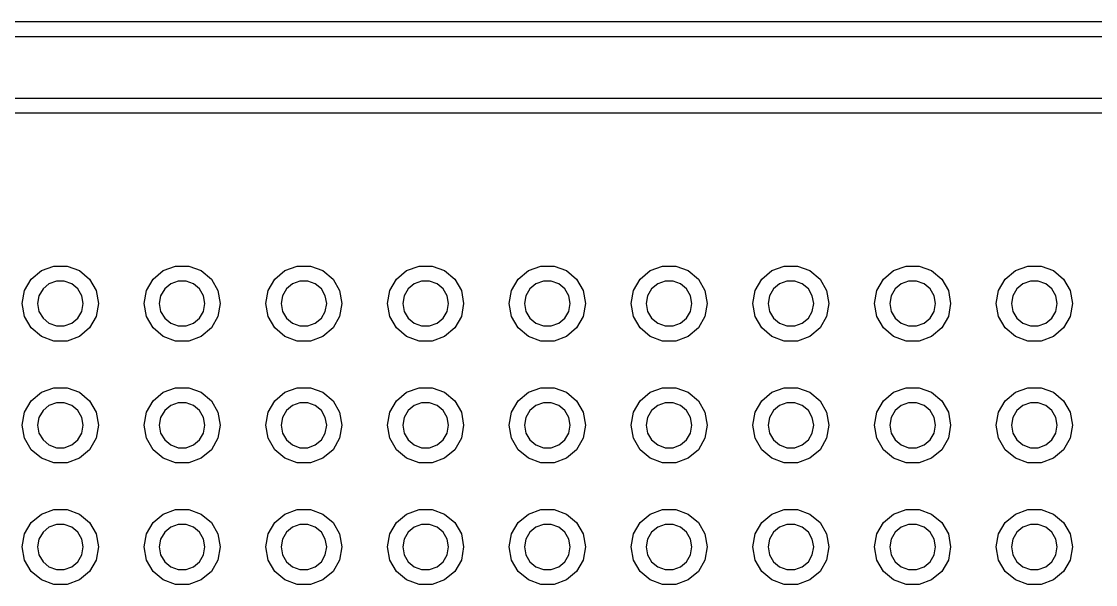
# Model space of a CAD drawing. Extents: x 105.1 to 166.9, y -128.1 to -71.6.
# Drawn here: x 123.52 to 130.57, y -111.27 to -107.57 of the extents above; entities that cross this region are included whole.
import ezdxf

# ---------------------------------------------------------------- set-up
doc = ezdxf.new("R2010")
doc.units = 0
doc.header["$MEASUREMENT"] = 0
doc.layers.add('BLACK', color=7, linetype='CONTINUOUS')

msp = doc.modelspace()

# ---------------------------------------------------------------- linework, layer by layer
at = {"layer": 'Black'}
for p, q in [((121.523, -107.568), (134.823, -107.568)), ((134.773, -107.668), (121.573, -107.668)), ((121.573, -108.071), (134.773, -108.071)), ((134.403, -108.171), (121.573, -108.171)), ((123.648, -109.205), (123.73, -109.175)), ((123.73, -109.175), (123.817, -109.175)), ((123.817, -109.175), (123.898, -109.205)), ((124.448, -109.205), (124.53, -109.175)), ((124.53, -109.175), (124.617, -109.175)), ((124.617, -109.175), (124.698, -109.205)), ((125.248, -109.205), (125.33, -109.175)), ((125.33, -109.175), (125.417, -109.175)), ((125.417, -109.175), (125.498, -109.205)), ((126.048, -109.205), (126.13, -109.175)), ((126.13, -109.175), (126.217, -109.175)), ((126.217, -109.175), (126.298, -109.205)), ((126.848, -109.205), (126.93, -109.175)), ((126.93, -109.175), (127.017, -109.175)), ((127.017, -109.175), (127.098, -109.205)), ((127.648, -109.205), (127.73, -109.175)), ((127.73, -109.175), (127.817, -109.175)), ((127.817, -109.175), (127.898, -109.205)), ((128.448, -109.205), (128.53, -109.175)), ((128.53, -109.175), (128.617, -109.175)), ((128.617, -109.175), (128.698, -109.205)), ((129.248, -109.205), (129.33, -109.175)), ((129.33, -109.175), (129.417, -109.175)), ((129.417, -109.175), (129.498, -109.205)), ((130.048, -109.205), (130.13, -109.175)), ((130.13, -109.175), (130.217, -109.175)), ((130.217, -109.175), (130.298, -109.205)), ((123.582, -109.261), (123.648, -109.205)), ((123.898, -109.205), (123.965, -109.261)), ((124.382, -109.261), (124.448, -109.205)), ((124.698, -109.205), (124.765, -109.261)), ((125.182, -109.261), (125.248, -109.205)), ((125.498, -109.205), (125.565, -109.261)), ((125.982, -109.261), (126.048, -109.205)), ((126.298, -109.205), (126.365, -109.261)), ((126.782, -109.261), (126.848, -109.205)), ((127.098, -109.205), (127.165, -109.261)), ((127.582, -109.261), (127.648, -109.205)), ((127.898, -109.205), (127.965, -109.261)), ((128.382, -109.261), (128.448, -109.205)), ((128.698, -109.205), (128.765, -109.261)), ((129.182, -109.261), (129.248, -109.205)), ((129.498, -109.205), (129.565, -109.261)), ((129.982, -109.261), (130.048, -109.205)), ((130.298, -109.205), (130.365, -109.261)), ((123.538, -109.336), (123.582, -109.261)), ((123.698, -109.292), (123.659, -109.325)), ((123.747, -109.274), (123.698, -109.292)), ((123.799, -109.274), (123.747, -109.274)), ((123.848, -109.292), (123.799, -109.274)), ((123.888, -109.325), (123.848, -109.292)), ((123.965, -109.261), (124.008, -109.336)), ((124.338, -109.336), (124.382, -109.261)), ((124.498, -109.292), (124.459, -109.325)), ((124.547, -109.274), (124.498, -109.292)), ((124.599, -109.274), (124.547, -109.274)), ((124.648, -109.292), (124.599, -109.274)), ((124.688, -109.325), (124.648, -109.292)), ((124.765, -109.261), (124.808, -109.336)), ((125.138, -109.336), (125.182, -109.261)), ((125.298, -109.292), (125.258, -109.325)), ((125.347, -109.274), (125.298, -109.292)), ((125.399, -109.274), (125.347, -109.274)), ((125.448, -109.292), (125.399, -109.274)), ((125.488, -109.325), (125.448, -109.292)), ((125.565, -109.261), (125.608, -109.336)), ((125.938, -109.336), (125.982, -109.261)), ((126.098, -109.292), (126.058, -109.325)), ((126.147, -109.274), (126.098, -109.292)), ((126.199, -109.274), (126.147, -109.274)), ((126.248, -109.292), (126.199, -109.274)), ((126.288, -109.325), (126.248, -109.292)), ((126.365, -109.261), (126.408, -109.336)), ((126.738, -109.336), (126.782, -109.261)), ((126.898, -109.292), (126.858, -109.325)), ((126.947, -109.274), (126.898, -109.292)), ((126.999, -109.274), (126.947, -109.274)), ((127.048, -109.292), (126.999, -109.274)), ((127.088, -109.325), (127.048, -109.292)), ((127.165, -109.261), (127.208, -109.336)), ((127.538, -109.336), (127.582, -109.261)), ((127.698, -109.292), (127.658, -109.325)), ((127.747, -109.274), (127.698, -109.292)), ((127.799, -109.274), (127.747, -109.274)), ((127.848, -109.292), (127.799, -109.274)), ((127.888, -109.325), (127.848, -109.292)), ((127.965, -109.261), (128.008, -109.336)), ((128.338, -109.336), (128.382, -109.261)), ((128.498, -109.292), (128.458, -109.325)), ((128.547, -109.274), (128.498, -109.292)), ((128.599, -109.274), (128.547, -109.274)), ((128.648, -109.292), (128.599, -109.274)), ((128.688, -109.325), (128.648, -109.292)), ((128.765, -109.261), (128.808, -109.336)), ((129.138, -109.336), (129.182, -109.261)), ((129.298, -109.292), (129.258, -109.325)), ((129.347, -109.274), (129.298, -109.292)), ((129.399, -109.274), (129.347, -109.274)), ((129.448, -109.292), (129.399, -109.274)), ((129.488, -109.325), (129.448, -109.292)), ((129.565, -109.261), (129.608, -109.336)), ((129.938, -109.336), (129.982, -109.261)), ((130.098, -109.292), (130.058, -109.325)), ((130.147, -109.274), (130.098, -109.292)), ((130.199, -109.274), (130.147, -109.274)), ((130.248, -109.292), (130.199, -109.274)), ((130.288, -109.325), (130.248, -109.292)), ((130.365, -109.261), (130.408, -109.336)), ((123.523, -109.421), (123.538, -109.336)), ((123.632, -109.37), (123.623, -109.421)), ((123.659, -109.325), (123.632, -109.37)), ((123.914, -109.37), (123.888, -109.325)), ((123.923, -109.421), (123.914, -109.37)), ((124.008, -109.336), (124.023, -109.421)), ((124.323, -109.421), (124.338, -109.336)), ((124.432, -109.37), (124.423, -109.421)), ((124.459, -109.325), (124.432, -109.37)), ((124.714, -109.37), (124.688, -109.325)), ((124.723, -109.421), (124.714, -109.37)), ((124.808, -109.336), (124.823, -109.421)), ((125.123, -109.421), (125.138, -109.336)), ((125.232, -109.37), (125.223, -109.421)), ((125.258, -109.325), (125.232, -109.37)), ((125.514, -109.37), (125.488, -109.325)), ((125.523, -109.421), (125.514, -109.37)), ((125.608, -109.336), (125.623, -109.421)), ((125.923, -109.421), (125.938, -109.336)), ((126.032, -109.37), (126.023, -109.421)), ((126.058, -109.325), (126.032, -109.37)), ((126.314, -109.37), (126.288, -109.325)), ((126.323, -109.421), (126.314, -109.37)), ((126.408, -109.336), (126.423, -109.421)), ((126.723, -109.421), (126.738, -109.336)), ((126.832, -109.37), (126.823, -109.421)), ((126.858, -109.325), (126.832, -109.37)), ((127.114, -109.37), (127.088, -109.325)), ((127.123, -109.421), (127.114, -109.37)), ((127.208, -109.336), (127.223, -109.421)), ((127.523, -109.421), (127.538, -109.336)), ((127.632, -109.37), (127.623, -109.421)), ((127.658, -109.325), (127.632, -109.37)), ((127.914, -109.37), (127.888, -109.325)), ((127.923, -109.421), (127.914, -109.37)), ((128.008, -109.336), (128.023, -109.421)), ((128.323, -109.421), (128.338, -109.336)), ((128.432, -109.37), (128.423, -109.421)), ((128.458, -109.325), (128.432, -109.37)), ((128.714, -109.37), (128.688, -109.325)), ((128.723, -109.421), (128.714, -109.37)), ((128.808, -109.336), (128.823, -109.421)), ((129.123, -109.421), (129.138, -109.336)), ((129.232, -109.37), (129.223, -109.421)), ((129.258, -109.325), (129.232, -109.37)), ((129.514, -109.37), (129.488, -109.325)), ((129.523, -109.421), (129.514, -109.37)), ((129.608, -109.336), (129.623, -109.421)), ((129.923, -109.421), (129.938, -109.336)), ((130.032, -109.37), (130.023, -109.421)), ((130.058, -109.325), (130.032, -109.37)), ((130.314, -109.37), (130.288, -109.325)), ((130.323, -109.421), (130.314, -109.37)), ((130.408, -109.336), (130.423, -109.421)), ((123.538, -109.507), (123.523, -109.421)), ((123.623, -109.421), (123.632, -109.473)), ((123.914, -109.473), (123.923, -109.421)), ((124.023, -109.421), (124.008, -109.507)), ((124.338, -109.507), (124.323, -109.421)), ((124.423, -109.421), (124.432, -109.473)), ((124.714, -109.473), (124.723, -109.421)), ((124.823, -109.421), (124.808, -109.507)), ((125.138, -109.507), (125.123, -109.421)), ((125.223, -109.421), (125.232, -109.473)), ((125.514, -109.473), (125.523, -109.421)), ((125.623, -109.421), (125.608, -109.507)), ((125.938, -109.507), (125.923, -109.421)), ((126.023, -109.421), (126.032, -109.473)), ((126.314, -109.473), (126.323, -109.421)), ((126.423, -109.421), (126.408, -109.507)), ((126.738, -109.507), (126.723, -109.421)), ((126.823, -109.421), (126.832, -109.473)), ((127.114, -109.473), (127.123, -109.421)), ((127.223, -109.421), (127.208, -109.507)), ((127.538, -109.507), (127.523, -109.421)), ((127.623, -109.421), (127.632, -109.473)), ((127.914, -109.473), (127.923, -109.421)), ((128.023, -109.421), (128.008, -109.507)), ((128.338, -109.507), (128.323, -109.421)), ((128.423, -109.421), (128.432, -109.473)), ((128.714, -109.473), (128.723, -109.421)), ((128.823, -109.421), (128.808, -109.507)), ((129.138, -109.507), (129.123, -109.421)), ((129.223, -109.421), (129.232, -109.473)), ((129.514, -109.473), (129.523, -109.421)), ((129.623, -109.421), (129.608, -109.507)), ((129.938, -109.507), (129.923, -109.421)), ((130.023, -109.421), (130.032, -109.473)), ((130.314, -109.473), (130.323, -109.421)), ((130.423, -109.421), (130.408, -109.507)), ((123.582, -109.582), (123.538, -109.507)), ((123.632, -109.473), (123.659, -109.518)), ((123.659, -109.518), (123.698, -109.551)), ((123.848, -109.551), (123.888, -109.518)), ((123.888, -109.518), (123.914, -109.473)), ((124.008, -109.507), (123.965, -109.582)), ((124.382, -109.582), (124.338, -109.507)), ((124.432, -109.473), (124.459, -109.518)), ((124.459, -109.518), (124.498, -109.551)), ((124.648, -109.551), (124.688, -109.518)), ((124.688, -109.518), (124.714, -109.473)), ((124.808, -109.507), (124.765, -109.582)), ((125.182, -109.582), (125.138, -109.507)), ((125.232, -109.473), (125.258, -109.518)), ((125.258, -109.518), (125.298, -109.551)), ((125.448, -109.551), (125.488, -109.518)), ((125.488, -109.518), (125.514, -109.473)), ((125.608, -109.507), (125.565, -109.582)), ((125.982, -109.582), (125.938, -109.507)), ((126.032, -109.473), (126.058, -109.518)), ((126.058, -109.518), (126.098, -109.551)), ((126.248, -109.551), (126.288, -109.518)), ((126.288, -109.518), (126.314, -109.473)), ((126.408, -109.507), (126.365, -109.582)), ((126.782, -109.582), (126.738, -109.507)), ((126.832, -109.473), (126.858, -109.518)), ((126.858, -109.518), (126.898, -109.551)), ((127.048, -109.551), (127.088, -109.518)), ((127.088, -109.518), (127.114, -109.473)), ((127.208, -109.507), (127.165, -109.582)), ((127.582, -109.582), (127.538, -109.507)), ((127.632, -109.473), (127.658, -109.518)), ((127.658, -109.518), (127.698, -109.551)), ((127.848, -109.551), (127.888, -109.518)), ((127.888, -109.518), (127.914, -109.473)), ((128.008, -109.507), (127.965, -109.582)), ((128.382, -109.582), (128.338, -109.507)), ((128.432, -109.473), (128.458, -109.518)), ((128.458, -109.518), (128.498, -109.551)), ((128.648, -109.551), (128.688, -109.518)), ((128.688, -109.518), (128.714, -109.473)), ((128.808, -109.507), (128.765, -109.582)), ((129.182, -109.582), (129.138, -109.507)), ((129.232, -109.473), (129.258, -109.518)), ((129.258, -109.518), (129.298, -109.551)), ((129.448, -109.551), (129.488, -109.518)), ((129.488, -109.518), (129.514, -109.473)), ((129.608, -109.507), (129.565, -109.582)), ((129.982, -109.582), (129.938, -109.507)), ((130.032, -109.473), (130.058, -109.518)), ((130.058, -109.518), (130.098, -109.551)), ((130.248, -109.551), (130.288, -109.518)), ((130.288, -109.518), (130.314, -109.473)), ((130.408, -109.507), (130.365, -109.582)), ((123.648, -109.638), (123.582, -109.582)), ((123.698, -109.551), (123.747, -109.569)), ((123.747, -109.569), (123.799, -109.569)), ((123.799, -109.569), (123.848, -109.551)), ((123.965, -109.582), (123.898, -109.638)), ((124.448, -109.638), (124.382, -109.582)), ((124.498, -109.551), (124.547, -109.569)), ((124.547, -109.569), (124.599, -109.569)), ((124.599, -109.569), (124.648, -109.551)), ((124.765, -109.582), (124.698, -109.638)), ((125.248, -109.638), (125.182, -109.582)), ((125.298, -109.551), (125.347, -109.569)), ((125.347, -109.569), (125.399, -109.569)), ((125.399, -109.569), (125.448, -109.551)), ((125.565, -109.582), (125.498, -109.638)), ((126.048, -109.638), (125.982, -109.582)), ((126.098, -109.551), (126.147, -109.569)), ((126.147, -109.569), (126.199, -109.569)), ((126.199, -109.569), (126.248, -109.551)), ((126.365, -109.582), (126.298, -109.638)), ((126.848, -109.638), (126.782, -109.582)), ((126.898, -109.551), (126.947, -109.569)), ((126.947, -109.569), (126.999, -109.569)), ((126.999, -109.569), (127.048, -109.551)), ((127.165, -109.582), (127.098, -109.638)), ((127.648, -109.638), (127.582, -109.582)), ((127.698, -109.551), (127.747, -109.569)), ((127.747, -109.569), (127.799, -109.569)), ((127.799, -109.569), (127.848, -109.551)), ((127.965, -109.582), (127.898, -109.638)), ((128.448, -109.638), (128.382, -109.582)), ((128.498, -109.551), (128.547, -109.569)), ((128.547, -109.569), (128.599, -109.569)), ((128.599, -109.569), (128.648, -109.551)), ((128.765, -109.582), (128.698, -109.638)), ((129.248, -109.638), (129.182, -109.582)), ((129.298, -109.551), (129.347, -109.569)), ((129.347, -109.569), (129.399, -109.569)), ((129.399, -109.569), (129.448, -109.551)), ((129.565, -109.582), (129.498, -109.638)), ((130.048, -109.638), (129.982, -109.582)), ((130.098, -109.551), (130.147, -109.569)), ((130.147, -109.569), (130.199, -109.569)), ((130.199, -109.569), (130.248, -109.551)), ((130.365, -109.582), (130.298, -109.638)), ((123.73, -109.668), (123.648, -109.638)), ((123.817, -109.668), (123.73, -109.668)), ((123.898, -109.638), (123.817, -109.668)), ((124.53, -109.668), (124.448, -109.638)), ((124.617, -109.668), (124.53, -109.668)), ((124.698, -109.638), (124.617, -109.668)), ((125.33, -109.668), (125.248, -109.638)), ((125.417, -109.668), (125.33, -109.668)), ((125.498, -109.638), (125.417, -109.668)), ((126.13, -109.668), (126.048, -109.638)), ((126.217, -109.668), (126.13, -109.668)), ((126.298, -109.638), (126.217, -109.668)), ((126.93, -109.668), (126.848, -109.638)), ((127.017, -109.668), (126.93, -109.668)), ((127.098, -109.638), (127.017, -109.668)), ((127.73, -109.668), (127.648, -109.638)), ((127.817, -109.668), (127.73, -109.668)), ((127.898, -109.638), (127.817, -109.668)), ((128.53, -109.668), (128.448, -109.638)), ((128.617, -109.668), (128.53, -109.668)), ((128.698, -109.638), (128.617, -109.668)), ((129.33, -109.668), (129.248, -109.638)), ((129.417, -109.668), (129.33, -109.668)), ((129.498, -109.638), (129.417, -109.668)), ((130.13, -109.668), (130.048, -109.638)), ((130.217, -109.668), (130.13, -109.668)), ((130.298, -109.638), (130.217, -109.668)), ((123.582, -110.061), (123.648, -110.005)), ((123.648, -110.005), (123.73, -109.975)), ((123.73, -109.975), (123.817, -109.975)), ((123.817, -109.975), (123.898, -110.005)), ((123.898, -110.005), (123.965, -110.061)), ((124.382, -110.061), (124.448, -110.005)), ((124.448, -110.005), (124.53, -109.975)), ((124.53, -109.975), (124.617, -109.975)), ((124.617, -109.975), (124.698, -110.005)), ((124.698, -110.005), (124.765, -110.061)), ((125.182, -110.061), (125.248, -110.005)), ((125.248, -110.005), (125.33, -109.975)), ((125.33, -109.975), (125.417, -109.975)), ((125.417, -109.975), (125.498, -110.005)), ((125.498, -110.005), (125.565, -110.061)), ((125.982, -110.061), (126.048, -110.005)), ((126.048, -110.005), (126.13, -109.975)), ((126.13, -109.975), (126.217, -109.975)), ((126.217, -109.975), (126.298, -110.005)), ((126.298, -110.005), (126.365, -110.061)), ((126.782, -110.061), (126.848, -110.005)), ((126.848, -110.005), (126.93, -109.975)), ((126.93, -109.975), (127.017, -109.975)), ((127.017, -109.975), (127.098, -110.005)), ((127.098, -110.005), (127.165, -110.061)), ((127.582, -110.061), (127.648, -110.005)), ((127.648, -110.005), (127.73, -109.975)), ((127.73, -109.975), (127.817, -109.975)), ((127.817, -109.975), (127.898, -110.005)), ((127.898, -110.005), (127.965, -110.061)), ((128.382, -110.061), (128.448, -110.005)), ((128.448, -110.005), (128.53, -109.975)), ((128.53, -109.975), (128.617, -109.975)), ((128.617, -109.975), (128.698, -110.005)), ((128.698, -110.005), (128.765, -110.061)), ((129.182, -110.061), (129.248, -110.005)), ((129.248, -110.005), (129.33, -109.975)), ((129.33, -109.975), (129.417, -109.975)), ((129.417, -109.975), (129.498, -110.005)), ((129.498, -110.005), (129.565, -110.061)), ((129.982, -110.061), (130.048, -110.005)), ((130.048, -110.005), (130.13, -109.975)), ((130.13, -109.975), (130.217, -109.975)), ((130.217, -109.975), (130.298, -110.005)), ((130.298, -110.005), (130.365, -110.061)), ((123.538, -110.136), (123.582, -110.061)), ((123.698, -110.092), (123.659, -110.125)), ((123.747, -110.074), (123.698, -110.092)), ((123.799, -110.074), (123.747, -110.074)), ((123.848, -110.092), (123.799, -110.074)), ((123.888, -110.125), (123.848, -110.092)), ((123.965, -110.061), (124.008, -110.136)), ((124.338, -110.136), (124.382, -110.061)), ((124.498, -110.092), (124.459, -110.125)), ((124.547, -110.074), (124.498, -110.092)), ((124.599, -110.074), (124.547, -110.074)), ((124.648, -110.092), (124.599, -110.074)), ((124.688, -110.125), (124.648, -110.092)), ((124.765, -110.061), (124.808, -110.136)), ((125.138, -110.136), (125.182, -110.061)), ((125.298, -110.092), (125.258, -110.125)), ((125.347, -110.074), (125.298, -110.092)), ((125.399, -110.074), (125.347, -110.074)), ((125.448, -110.092), (125.399, -110.074)), ((125.488, -110.125), (125.448, -110.092)), ((125.565, -110.061), (125.608, -110.136)), ((125.938, -110.136), (125.982, -110.061)), ((126.098, -110.092), (126.058, -110.125)), ((126.147, -110.074), (126.098, -110.092)), ((126.199, -110.074), (126.147, -110.074)), ((126.248, -110.092), (126.199, -110.074)), ((126.288, -110.125), (126.248, -110.092)), ((126.365, -110.061), (126.408, -110.136)), ((126.738, -110.136), (126.782, -110.061)), ((126.898, -110.092), (126.858, -110.125)), ((126.947, -110.074), (126.898, -110.092)), ((126.999, -110.074), (126.947, -110.074)), ((127.048, -110.092), (126.999, -110.074)), ((127.088, -110.125), (127.048, -110.092)), ((127.165, -110.061), (127.208, -110.136)), ((127.538, -110.136), (127.582, -110.061)), ((127.698, -110.092), (127.658, -110.125)), ((127.747, -110.074), (127.698, -110.092)), ((127.799, -110.074), (127.747, -110.074)), ((127.848, -110.092), (127.799, -110.074)), ((127.888, -110.125), (127.848, -110.092)), ((127.965, -110.061), (128.008, -110.136)), ((128.338, -110.136), (128.382, -110.061)), ((128.498, -110.092), (128.458, -110.125)), ((128.547, -110.074), (128.498, -110.092)), ((128.599, -110.074), (128.547, -110.074)), ((128.648, -110.092), (128.599, -110.074)), ((128.688, -110.125), (128.648, -110.092)), ((128.765, -110.061), (128.808, -110.136)), ((129.138, -110.136), (129.182, -110.061)), ((129.298, -110.092), (129.258, -110.125)), ((129.347, -110.074), (129.298, -110.092)), ((129.399, -110.074), (129.347, -110.074)), ((129.448, -110.092), (129.399, -110.074)), ((129.488, -110.125), (129.448, -110.092)), ((129.565, -110.061), (129.608, -110.136)), ((129.938, -110.136), (129.982, -110.061)), ((130.098, -110.092), (130.058, -110.125)), ((130.147, -110.074), (130.098, -110.092)), ((130.199, -110.074), (130.147, -110.074)), ((130.248, -110.092), (130.199, -110.074)), ((130.288, -110.125), (130.248, -110.092)), ((130.365, -110.061), (130.408, -110.136)), ((123.523, -110.221), (123.538, -110.136)), ((123.659, -110.125), (123.632, -110.17)), ((123.914, -110.17), (123.888, -110.125)), ((124.008, -110.136), (124.023, -110.221)), ((124.323, -110.221), (124.338, -110.136)), ((124.459, -110.125), (124.432, -110.17)), ((124.714, -110.17), (124.688, -110.125)), ((124.808, -110.136), (124.823, -110.221)), ((125.123, -110.221), (125.138, -110.136)), ((125.258, -110.125), (125.232, -110.17)), ((125.514, -110.17), (125.488, -110.125)), ((125.608, -110.136), (125.623, -110.221)), ((125.923, -110.221), (125.938, -110.136)), ((126.058, -110.125), (126.032, -110.17)), ((126.314, -110.17), (126.288, -110.125)), ((126.408, -110.136), (126.423, -110.221)), ((126.723, -110.221), (126.738, -110.136)), ((126.858, -110.125), (126.832, -110.17)), ((127.114, -110.17), (127.088, -110.125)), ((127.208, -110.136), (127.223, -110.221)), ((127.523, -110.221), (127.538, -110.136)), ((127.658, -110.125), (127.632, -110.17)), ((127.914, -110.17), (127.888, -110.125)), ((128.008, -110.136), (128.023, -110.221)), ((128.323, -110.221), (128.338, -110.136)), ((128.458, -110.125), (128.432, -110.17)), ((128.714, -110.17), (128.688, -110.125)), ((128.808, -110.136), (128.823, -110.221)), ((129.123, -110.221), (129.138, -110.136)), ((129.258, -110.125), (129.232, -110.17)), ((129.514, -110.17), (129.488, -110.125)), ((129.608, -110.136), (129.623, -110.221)), ((129.923, -110.221), (129.938, -110.136)), ((130.058, -110.125), (130.032, -110.17)), ((130.314, -110.17), (130.288, -110.125)), ((130.408, -110.136), (130.423, -110.221)), ((123.538, -110.307), (123.523, -110.221)), ((123.632, -110.17), (123.623, -110.221)), ((123.623, -110.221), (123.632, -110.273)), ((123.923, -110.221), (123.914, -110.17)), ((123.914, -110.273), (123.923, -110.221)), ((124.023, -110.221), (124.008, -110.307)), ((124.338, -110.307), (124.323, -110.221)), ((124.432, -110.17), (124.423, -110.221)), ((124.423, -110.221), (124.432, -110.273)), ((124.723, -110.221), (124.714, -110.17)), ((124.714, -110.273), (124.723, -110.221)), ((124.823, -110.221), (124.808, -110.307)), ((125.138, -110.307), (125.123, -110.221)), ((125.232, -110.17), (125.223, -110.221)), ((125.223, -110.221), (125.232, -110.273)), ((125.523, -110.221), (125.514, -110.17)), ((125.514, -110.273), (125.523, -110.221)), ((125.623, -110.221), (125.608, -110.307)), ((125.938, -110.307), (125.923, -110.221)), ((126.032, -110.17), (126.023, -110.221)), ((126.023, -110.221), (126.032, -110.273)), ((126.323, -110.221), (126.314, -110.17)), ((126.314, -110.273), (126.323, -110.221)), ((126.423, -110.221), (126.408, -110.307)), ((126.738, -110.307), (126.723, -110.221)), ((126.832, -110.17), (126.823, -110.221)), ((126.823, -110.221), (126.832, -110.273)), ((127.123, -110.221), (127.114, -110.17)), ((127.114, -110.273), (127.123, -110.221)), ((127.223, -110.221), (127.208, -110.307)), ((127.538, -110.307), (127.523, -110.221)), ((127.632, -110.17), (127.623, -110.221)), ((127.623, -110.221), (127.632, -110.273)), ((127.923, -110.221), (127.914, -110.17)), ((127.914, -110.273), (127.923, -110.221)), ((128.023, -110.221), (128.008, -110.307)), ((128.338, -110.307), (128.323, -110.221)), ((128.432, -110.17), (128.423, -110.221)), ((128.423, -110.221), (128.432, -110.273)), ((128.723, -110.221), (128.714, -110.17)), ((128.714, -110.273), (128.723, -110.221)), ((128.823, -110.221), (128.808, -110.307)), ((129.138, -110.307), (129.123, -110.221)), ((129.232, -110.17), (129.223, -110.221)), ((129.223, -110.221), (129.232, -110.273)), ((129.523, -110.221), (129.514, -110.17)), ((129.514, -110.273), (129.523, -110.221)), ((129.623, -110.221), (129.608, -110.307)), ((129.938, -110.307), (129.923, -110.221)), ((130.032, -110.17), (130.023, -110.221)), ((130.023, -110.221), (130.032, -110.273)), ((130.323, -110.221), (130.314, -110.17)), ((130.314, -110.273), (130.323, -110.221)), ((130.423, -110.221), (130.408, -110.307)), ((123.632, -110.273), (123.659, -110.318)), ((123.888, -110.318), (123.914, -110.273)), ((124.432, -110.273), (124.459, -110.318)), ((124.688, -110.318), (124.714, -110.273)), ((125.232, -110.273), (125.258, -110.318)), ((125.488, -110.318), (125.514, -110.273)), ((126.032, -110.273), (126.058, -110.318)), ((126.288, -110.318), (126.314, -110.273)), ((126.832, -110.273), (126.858, -110.318)), ((127.088, -110.318), (127.114, -110.273)), ((127.632, -110.273), (127.658, -110.318)), ((127.888, -110.318), (127.914, -110.273)), ((128.432, -110.273), (128.458, -110.318)), ((128.688, -110.318), (128.714, -110.273)), ((129.232, -110.273), (129.258, -110.318)), ((129.488, -110.318), (129.514, -110.273)), ((130.032, -110.273), (130.058, -110.318)), ((130.288, -110.318), (130.314, -110.273)), ((123.582, -110.382), (123.538, -110.307)), ((123.659, -110.318), (123.698, -110.351)), ((123.698, -110.351), (123.747, -110.369)), ((123.747, -110.369), (123.799, -110.369)), ((123.799, -110.369), (123.848, -110.351)), ((123.848, -110.351), (123.888, -110.318)), ((124.008, -110.307), (123.965, -110.382)), ((124.382, -110.382), (124.338, -110.307)), ((124.459, -110.318), (124.498, -110.351)), ((124.498, -110.351), (124.547, -110.369)), ((124.547, -110.369), (124.599, -110.369)), ((124.599, -110.369), (124.648, -110.351)), ((124.648, -110.351), (124.688, -110.318)), ((124.808, -110.307), (124.765, -110.382)), ((125.182, -110.382), (125.138, -110.307)), ((125.258, -110.318), (125.298, -110.351)), ((125.298, -110.351), (125.347, -110.369)), ((125.347, -110.369), (125.399, -110.369)), ((125.399, -110.369), (125.448, -110.351)), ((125.448, -110.351), (125.488, -110.318)), ((125.608, -110.307), (125.565, -110.382)), ((125.982, -110.382), (125.938, -110.307)), ((126.058, -110.318), (126.098, -110.351)), ((126.098, -110.351), (126.147, -110.369)), ((126.147, -110.369), (126.199, -110.369)), ((126.199, -110.369), (126.248, -110.351)), ((126.248, -110.351), (126.288, -110.318)), ((126.408, -110.307), (126.365, -110.382)), ((126.782, -110.382), (126.738, -110.307)), ((126.858, -110.318), (126.898, -110.351)), ((126.898, -110.351), (126.947, -110.369)), ((126.947, -110.369), (126.999, -110.369)), ((126.999, -110.369), (127.048, -110.351)), ((127.048, -110.351), (127.088, -110.318)), ((127.208, -110.307), (127.165, -110.382)), ((127.582, -110.382), (127.538, -110.307)), ((127.658, -110.318), (127.698, -110.351)), ((127.698, -110.351), (127.747, -110.369)), ((127.747, -110.369), (127.799, -110.369)), ((127.799, -110.369), (127.848, -110.351)), ((127.848, -110.351), (127.888, -110.318)), ((128.008, -110.307), (127.965, -110.382)), ((128.382, -110.382), (128.338, -110.307)), ((128.458, -110.318), (128.498, -110.351)), ((128.498, -110.351), (128.547, -110.369)), ((128.547, -110.369), (128.599, -110.369)), ((128.599, -110.369), (128.648, -110.351)), ((128.648, -110.351), (128.688, -110.318)), ((128.808, -110.307), (128.765, -110.382)), ((129.182, -110.382), (129.138, -110.307)), ((129.258, -110.318), (129.298, -110.351)), ((129.298, -110.351), (129.347, -110.369)), ((129.347, -110.369), (129.399, -110.369)), ((129.399, -110.369), (129.448, -110.351)), ((129.448, -110.351), (129.488, -110.318)), ((129.608, -110.307), (129.565, -110.382)), ((129.982, -110.382), (129.938, -110.307)), ((130.058, -110.318), (130.098, -110.351)), ((130.098, -110.351), (130.147, -110.369)), ((130.147, -110.369), (130.199, -110.369)), ((130.199, -110.369), (130.248, -110.351)), ((130.248, -110.351), (130.288, -110.318)), ((130.408, -110.307), (130.365, -110.382)), ((123.648, -110.438), (123.582, -110.382)), ((123.73, -110.468), (123.648, -110.438)), ((123.898, -110.438), (123.817, -110.468)), ((123.965, -110.382), (123.898, -110.438)), ((124.448, -110.438), (124.382, -110.382)), ((124.53, -110.468), (124.448, -110.438)), ((124.698, -110.438), (124.617, -110.468)), ((124.765, -110.382), (124.698, -110.438)), ((125.248, -110.438), (125.182, -110.382)), ((125.33, -110.468), (125.248, -110.438)), ((125.498, -110.438), (125.417, -110.468)), ((125.565, -110.382), (125.498, -110.438)), ((126.048, -110.438), (125.982, -110.382)), ((126.13, -110.468), (126.048, -110.438)), ((126.298, -110.438), (126.217, -110.468)), ((126.365, -110.382), (126.298, -110.438)), ((126.848, -110.438), (126.782, -110.382)), ((126.93, -110.468), (126.848, -110.438)), ((127.098, -110.438), (127.017, -110.468)), ((127.165, -110.382), (127.098, -110.438)), ((127.648, -110.438), (127.582, -110.382)), ((127.73, -110.468), (127.648, -110.438)), ((127.898, -110.438), (127.817, -110.468)), ((127.965, -110.382), (127.898, -110.438)), ((128.448, -110.438), (128.382, -110.382)), ((128.53, -110.468), (128.448, -110.438)), ((128.698, -110.438), (128.617, -110.468)), ((128.765, -110.382), (128.698, -110.438)), ((129.248, -110.438), (129.182, -110.382)), ((129.33, -110.468), (129.248, -110.438)), ((129.498, -110.438), (129.417, -110.468)), ((129.565, -110.382), (129.498, -110.438)), ((130.048, -110.438), (129.982, -110.382)), ((130.13, -110.468), (130.048, -110.438)), ((130.298, -110.438), (130.217, -110.468)), ((130.365, -110.382), (130.298, -110.438)), ((123.817, -110.468), (123.73, -110.468)), ((124.617, -110.468), (124.53, -110.468)), ((125.417, -110.468), (125.33, -110.468)), ((126.217, -110.468), (126.13, -110.468)), ((127.017, -110.468), (126.93, -110.468)), ((127.817, -110.468), (127.73, -110.468)), ((128.617, -110.468), (128.53, -110.468)), ((129.417, -110.468), (129.33, -110.468)), ((130.217, -110.468), (130.13, -110.468)), ((123.648, -110.805), (123.73, -110.775)), ((123.73, -110.775), (123.817, -110.775)), ((123.817, -110.775), (123.898, -110.805)), ((124.448, -110.805), (124.53, -110.775)), ((124.53, -110.775), (124.617, -110.775)), ((124.617, -110.775), (124.698, -110.805)), ((125.248, -110.805), (125.33, -110.775)), ((125.33, -110.775), (125.417, -110.775)), ((125.417, -110.775), (125.498, -110.805)), ((126.048, -110.805), (126.13, -110.775)), ((126.13, -110.775), (126.217, -110.775)), ((126.217, -110.775), (126.298, -110.805)), ((126.848, -110.805), (126.93, -110.775)), ((126.93, -110.775), (127.017, -110.775)), ((127.017, -110.775), (127.098, -110.805)), ((127.648, -110.805), (127.73, -110.775)), ((127.73, -110.775), (127.817, -110.775)), ((127.817, -110.775), (127.898, -110.805)), ((128.448, -110.805), (128.53, -110.775)), ((128.53, -110.775), (128.617, -110.775)), ((128.617, -110.775), (128.698, -110.805)), ((129.248, -110.805), (129.33, -110.775)), ((129.33, -110.775), (129.417, -110.775)), ((129.417, -110.775), (129.498, -110.805)), ((130.048, -110.805), (130.13, -110.775)), ((130.13, -110.775), (130.217, -110.775)), ((130.217, -110.775), (130.298, -110.805)), ((123.538, -110.936), (123.582, -110.861)), ((123.582, -110.861), (123.648, -110.805)), ((123.898, -110.805), (123.965, -110.861)), ((123.965, -110.861), (124.008, -110.936)), ((124.338, -110.936), (124.382, -110.861)), ((124.382, -110.861), (124.448, -110.805)), ((124.698, -110.805), (124.765, -110.861)), ((124.765, -110.861), (124.808, -110.936)), ((125.138, -110.936), (125.182, -110.861)), ((125.182, -110.861), (125.248, -110.805)), ((125.498, -110.805), (125.565, -110.861)), ((125.565, -110.861), (125.608, -110.936)), ((125.938, -110.936), (125.982, -110.861)), ((125.982, -110.861), (126.048, -110.805)), ((126.298, -110.805), (126.365, -110.861)), ((126.365, -110.861), (126.408, -110.936)), ((126.738, -110.936), (126.782, -110.861)), ((126.782, -110.861), (126.848, -110.805)), ((127.098, -110.805), (127.165, -110.861)), ((127.165, -110.861), (127.208, -110.936)), ((127.538, -110.936), (127.582, -110.861)), ((127.582, -110.861), (127.648, -110.805)), ((127.898, -110.805), (127.965, -110.861)), ((127.965, -110.861), (128.008, -110.936)), ((128.338, -110.936), (128.382, -110.861)), ((128.382, -110.861), (128.448, -110.805)), ((128.698, -110.805), (128.765, -110.861)), ((128.765, -110.861), (128.808, -110.936)), ((129.138, -110.936), (129.182, -110.861)), ((129.182, -110.861), (129.248, -110.805)), ((129.498, -110.805), (129.565, -110.861)), ((129.565, -110.861), (129.608, -110.936)), ((129.938, -110.936), (129.982, -110.861)), ((129.982, -110.861), (130.048, -110.805)), ((130.298, -110.805), (130.365, -110.861)), ((130.365, -110.861), (130.408, -110.936)), ((123.523, -111.021), (123.538, -110.936)), ((123.659, -110.925), (123.632, -110.97)), ((123.698, -110.892), (123.659, -110.925)), ((123.747, -110.874), (123.698, -110.892)), ((123.799, -110.874), (123.747, -110.874)), ((123.848, -110.892), (123.799, -110.874)), ((123.888, -110.925), (123.848, -110.892)), ((123.914, -110.97), (123.888, -110.925)), ((124.008, -110.936), (124.023, -111.021)), ((124.323, -111.021), (124.338, -110.936)), ((124.459, -110.925), (124.432, -110.97)), ((124.498, -110.892), (124.459, -110.925)), ((124.547, -110.874), (124.498, -110.892)), ((124.599, -110.874), (124.547, -110.874)), ((124.648, -110.892), (124.599, -110.874)), ((124.688, -110.925), (124.648, -110.892)), ((124.714, -110.97), (124.688, -110.925)), ((124.808, -110.936), (124.823, -111.021)), ((125.123, -111.021), (125.138, -110.936)), ((125.258, -110.925), (125.232, -110.97)), ((125.298, -110.892), (125.258, -110.925)), ((125.347, -110.874), (125.298, -110.892)), ((125.399, -110.874), (125.347, -110.874)), ((125.448, -110.892), (125.399, -110.874)), ((125.488, -110.925), (125.448, -110.892)), ((125.514, -110.97), (125.488, -110.925)), ((125.608, -110.936), (125.623, -111.021)), ((125.923, -111.021), (125.938, -110.936)), ((126.058, -110.925), (126.032, -110.97)), ((126.098, -110.892), (126.058, -110.925)), ((126.147, -110.874), (126.098, -110.892)), ((126.199, -110.874), (126.147, -110.874)), ((126.248, -110.892), (126.199, -110.874)), ((126.288, -110.925), (126.248, -110.892)), ((126.314, -110.97), (126.288, -110.925)), ((126.408, -110.936), (126.423, -111.021)), ((126.723, -111.021), (126.738, -110.936)), ((126.858, -110.925), (126.832, -110.97)), ((126.898, -110.892), (126.858, -110.925)), ((126.947, -110.874), (126.898, -110.892)), ((126.999, -110.874), (126.947, -110.874)), ((127.048, -110.892), (126.999, -110.874)), ((127.088, -110.925), (127.048, -110.892)), ((127.114, -110.97), (127.088, -110.925)), ((127.208, -110.936), (127.223, -111.021)), ((127.523, -111.021), (127.538, -110.936)), ((127.658, -110.925), (127.632, -110.97)), ((127.698, -110.892), (127.658, -110.925)), ((127.747, -110.874), (127.698, -110.892)), ((127.799, -110.874), (127.747, -110.874)), ((127.848, -110.892), (127.799, -110.874)), ((127.888, -110.925), (127.848, -110.892)), ((127.914, -110.97), (127.888, -110.925)), ((128.008, -110.936), (128.023, -111.021)), ((128.323, -111.021), (128.338, -110.936)), ((128.458, -110.925), (128.432, -110.97)), ((128.498, -110.892), (128.458, -110.925)), ((128.547, -110.874), (128.498, -110.892)), ((128.599, -110.874), (128.547, -110.874)), ((128.648, -110.892), (128.599, -110.874)), ((128.688, -110.925), (128.648, -110.892)), ((128.714, -110.97), (128.688, -110.925)), ((128.808, -110.936), (128.823, -111.021)), ((129.123, -111.021), (129.138, -110.936)), ((129.258, -110.925), (129.232, -110.97)), ((129.298, -110.892), (129.258, -110.925)), ((129.347, -110.874), (129.298, -110.892)), ((129.399, -110.874), (129.347, -110.874)), ((129.448, -110.892), (129.399, -110.874)), ((129.488, -110.925), (129.448, -110.892)), ((129.514, -110.97), (129.488, -110.925)), ((129.608, -110.936), (129.623, -111.021)), ((129.923, -111.021), (129.938, -110.936)), ((130.058, -110.925), (130.032, -110.97)), ((130.098, -110.892), (130.058, -110.925)), ((130.147, -110.874), (130.098, -110.892)), ((130.199, -110.874), (130.147, -110.874)), ((130.248, -110.892), (130.199, -110.874)), ((130.288, -110.925), (130.248, -110.892)), ((130.314, -110.97), (130.288, -110.925)), ((130.408, -110.936), (130.423, -111.021)), ((123.632, -110.97), (123.623, -111.021)), ((123.923, -111.021), (123.914, -110.97)), ((124.432, -110.97), (124.423, -111.021)), ((124.723, -111.021), (124.714, -110.97)), ((125.232, -110.97), (125.223, -111.021)), ((125.523, -111.021), (125.514, -110.97)), ((126.032, -110.97), (126.023, -111.021)), ((126.323, -111.021), (126.314, -110.97)), ((126.832, -110.97), (126.823, -111.021)), ((127.123, -111.021), (127.114, -110.97)), ((127.632, -110.97), (127.623, -111.021)), ((127.923, -111.021), (127.914, -110.97)), ((128.432, -110.97), (128.423, -111.021)), ((128.723, -111.021), (128.714, -110.97)), ((129.232, -110.97), (129.223, -111.021)), ((129.523, -111.021), (129.514, -110.97)), ((130.032, -110.97), (130.023, -111.021)), ((130.323, -111.021), (130.314, -110.97)), ((123.538, -111.107), (123.523, -111.021)), ((123.623, -111.021), (123.632, -111.073)), ((123.632, -111.073), (123.659, -111.118)), ((123.888, -111.118), (123.914, -111.073)), ((123.914, -111.073), (123.923, -111.021)), ((124.023, -111.021), (124.008, -111.107)), ((124.338, -111.107), (124.323, -111.021)), ((124.423, -111.021), (124.432, -111.073)), ((124.432, -111.073), (124.459, -111.118)), ((124.688, -111.118), (124.714, -111.073)), ((124.714, -111.073), (124.723, -111.021)), ((124.823, -111.021), (124.808, -111.107)), ((125.138, -111.107), (125.123, -111.021)), ((125.223, -111.021), (125.232, -111.073)), ((125.232, -111.073), (125.258, -111.118)), ((125.488, -111.118), (125.514, -111.073)), ((125.514, -111.073), (125.523, -111.021)), ((125.623, -111.021), (125.608, -111.107)), ((125.938, -111.107), (125.923, -111.021)), ((126.023, -111.021), (126.032, -111.073)), ((126.032, -111.073), (126.058, -111.118)), ((126.288, -111.118), (126.314, -111.073)), ((126.314, -111.073), (126.323, -111.021)), ((126.423, -111.021), (126.408, -111.107)), ((126.738, -111.107), (126.723, -111.021)), ((126.823, -111.021), (126.832, -111.073)), ((126.832, -111.073), (126.858, -111.118)), ((127.088, -111.118), (127.114, -111.073)), ((127.114, -111.073), (127.123, -111.021)), ((127.223, -111.021), (127.208, -111.107)), ((127.538, -111.107), (127.523, -111.021)), ((127.623, -111.021), (127.632, -111.073)), ((127.632, -111.073), (127.658, -111.118)), ((127.888, -111.118), (127.914, -111.073)), ((127.914, -111.073), (127.923, -111.021)), ((128.023, -111.021), (128.008, -111.107)), ((128.338, -111.107), (128.323, -111.021)), ((128.423, -111.021), (128.432, -111.073)), ((128.432, -111.073), (128.458, -111.118)), ((128.688, -111.118), (128.714, -111.073)), ((128.714, -111.073), (128.723, -111.021)), ((128.823, -111.021), (128.808, -111.107)), ((129.138, -111.107), (129.123, -111.021)), ((129.223, -111.021), (129.232, -111.073)), ((129.232, -111.073), (129.258, -111.118)), ((129.488, -111.118), (129.514, -111.073)), ((129.514, -111.073), (129.523, -111.021)), ((129.623, -111.021), (129.608, -111.107)), ((129.938, -111.107), (129.923, -111.021)), ((130.023, -111.021), (130.032, -111.073)), ((130.032, -111.073), (130.058, -111.118)), ((130.288, -111.118), (130.314, -111.073)), ((130.314, -111.073), (130.323, -111.021)), ((130.423, -111.021), (130.408, -111.107)), ((123.582, -111.182), (123.538, -111.107)), ((123.659, -111.118), (123.698, -111.151)), ((123.698, -111.151), (123.747, -111.169)), ((123.799, -111.169), (123.848, -111.151)), ((123.848, -111.151), (123.888, -111.118)), ((124.008, -111.107), (123.965, -111.182)), ((124.382, -111.182), (124.338, -111.107)), ((124.459, -111.118), (124.498, -111.151)), ((124.498, -111.151), (124.547, -111.169)), ((124.599, -111.169), (124.648, -111.151)), ((124.648, -111.151), (124.688, -111.118)), ((124.808, -111.107), (124.765, -111.182)), ((125.182, -111.182), (125.138, -111.107)), ((125.258, -111.118), (125.298, -111.151)), ((125.298, -111.151), (125.347, -111.169)), ((125.399, -111.169), (125.448, -111.151)), ((125.448, -111.151), (125.488, -111.118)), ((125.608, -111.107), (125.565, -111.182)), ((125.982, -111.182), (125.938, -111.107)), ((126.058, -111.118), (126.098, -111.151)), ((126.098, -111.151), (126.147, -111.169)), ((126.199, -111.169), (126.248, -111.151)), ((126.248, -111.151), (126.288, -111.118)), ((126.408, -111.107), (126.365, -111.182)), ((126.782, -111.182), (126.738, -111.107)), ((126.858, -111.118), (126.898, -111.151)), ((126.898, -111.151), (126.947, -111.169)), ((126.999, -111.169), (127.048, -111.151)), ((127.048, -111.151), (127.088, -111.118)), ((127.208, -111.107), (127.165, -111.182)), ((127.582, -111.182), (127.538, -111.107)), ((127.658, -111.118), (127.698, -111.151)), ((127.698, -111.151), (127.747, -111.169)), ((127.799, -111.169), (127.848, -111.151)), ((127.848, -111.151), (127.888, -111.118)), ((128.008, -111.107), (127.965, -111.182)), ((128.382, -111.182), (128.338, -111.107)), ((128.458, -111.118), (128.498, -111.151)), ((128.498, -111.151), (128.547, -111.169)), ((128.599, -111.169), (128.648, -111.151)), ((128.648, -111.151), (128.688, -111.118)), ((128.808, -111.107), (128.765, -111.182)), ((129.182, -111.182), (129.138, -111.107)), ((129.258, -111.118), (129.298, -111.151)), ((129.298, -111.151), (129.347, -111.169)), ((129.399, -111.169), (129.448, -111.151)), ((129.448, -111.151), (129.488, -111.118)), ((129.608, -111.107), (129.565, -111.182)), ((129.982, -111.182), (129.938, -111.107)), ((130.058, -111.118), (130.098, -111.151)), ((130.098, -111.151), (130.147, -111.169)), ((130.199, -111.169), (130.248, -111.151)), ((130.248, -111.151), (130.288, -111.118)), ((130.408, -111.107), (130.365, -111.182)), ((123.648, -111.238), (123.582, -111.182)), ((123.747, -111.169), (123.799, -111.169)), ((123.965, -111.182), (123.898, -111.238)), ((124.448, -111.238), (124.382, -111.182)), ((124.547, -111.169), (124.599, -111.169)), ((124.765, -111.182), (124.698, -111.238)), ((125.248, -111.238), (125.182, -111.182)), ((125.347, -111.169), (125.399, -111.169)), ((125.565, -111.182), (125.498, -111.238)), ((126.048, -111.238), (125.982, -111.182)), ((126.147, -111.169), (126.199, -111.169)), ((126.365, -111.182), (126.298, -111.238)), ((126.848, -111.238), (126.782, -111.182)), ((126.947, -111.169), (126.999, -111.169)), ((127.165, -111.182), (127.098, -111.238)), ((127.648, -111.238), (127.582, -111.182)), ((127.747, -111.169), (127.799, -111.169)), ((127.965, -111.182), (127.898, -111.238)), ((128.448, -111.238), (128.382, -111.182)), ((128.547, -111.169), (128.599, -111.169)), ((128.765, -111.182), (128.698, -111.238)), ((129.248, -111.238), (129.182, -111.182)), ((129.347, -111.169), (129.399, -111.169)), ((129.565, -111.182), (129.498, -111.238)), ((130.048, -111.238), (129.982, -111.182)), ((130.147, -111.169), (130.199, -111.169)), ((130.365, -111.182), (130.298, -111.238)), ((123.73, -111.268), (123.648, -111.238)), ((123.817, -111.268), (123.73, -111.268)), ((123.898, -111.238), (123.817, -111.268)), ((124.53, -111.268), (124.448, -111.238)), ((124.617, -111.268), (124.53, -111.268)), ((124.698, -111.238), (124.617, -111.268)), ((125.33, -111.268), (125.248, -111.238)), ((125.417, -111.268), (125.33, -111.268)), ((125.498, -111.238), (125.417, -111.268)), ((126.13, -111.268), (126.048, -111.238)), ((126.217, -111.268), (126.13, -111.268)), ((126.298, -111.238), (126.217, -111.268)), ((126.93, -111.268), (126.848, -111.238)), ((127.017, -111.268), (126.93, -111.268)), ((127.098, -111.238), (127.017, -111.268)), ((127.73, -111.268), (127.648, -111.238)), ((127.817, -111.268), (127.73, -111.268)), ((127.898, -111.238), (127.817, -111.268)), ((128.53, -111.268), (128.448, -111.238)), ((128.617, -111.268), (128.53, -111.268)), ((128.698, -111.238), (128.617, -111.268)), ((129.33, -111.268), (129.248, -111.238)), ((129.417, -111.268), (129.33, -111.268)), ((129.498, -111.238), (129.417, -111.268)), ((130.13, -111.268), (130.048, -111.238)), ((130.217, -111.268), (130.13, -111.268)), ((130.298, -111.238), (130.217, -111.268))]:
    msp.add_line(p, q, dxfattribs=at)

doc.saveas('drawing.dxf')
